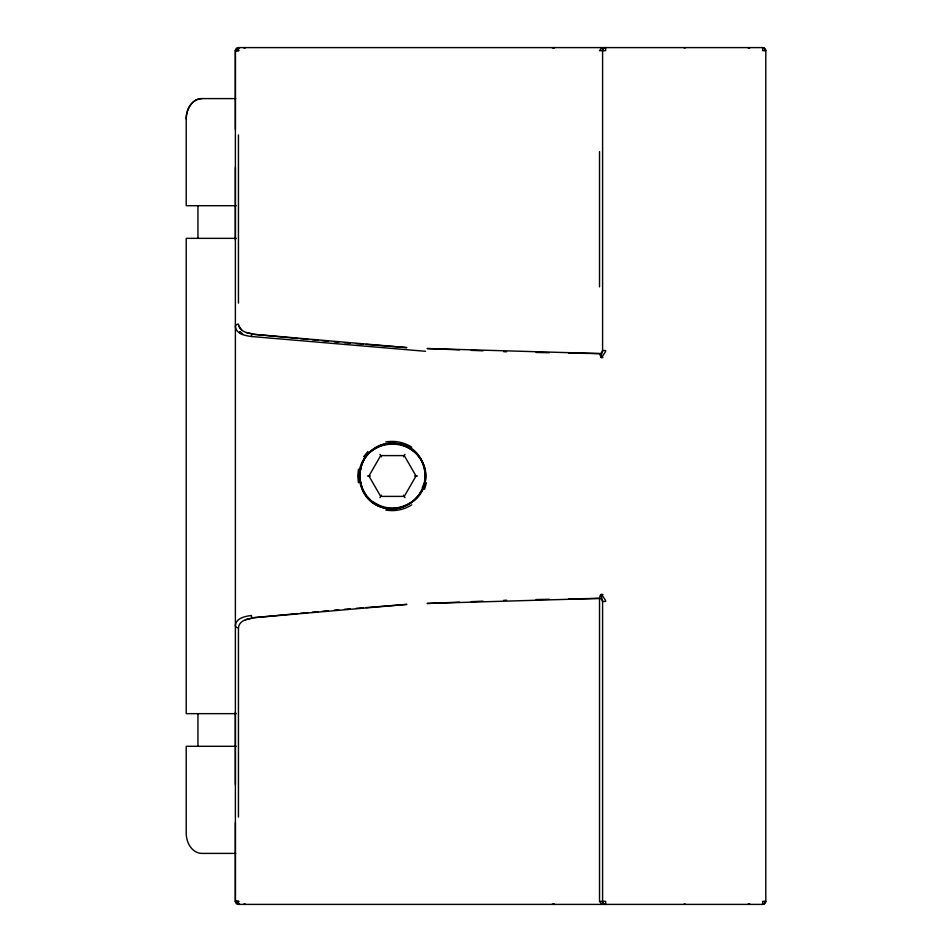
<?xml version="1.0" encoding="UTF-8"?>
<svg xmlns="http://www.w3.org/2000/svg" width="952" height="952" viewBox="0 0 952 952"><rect width="100%" height="100%" fill="white"/><g stroke="black" fill="none" stroke-linecap="round" stroke-linejoin="round"><path stroke-width="1.43" d="M235.382 129.234L235.382 50.658A3.058 3.058 0 0 1 238.452 47.6L762.731 47.6A3.058 3.058 0 0 1 765.789 50.658L765.789 901.342A3.058 3.058 0 0 1 762.731 904.4L238.452 904.4A3.058 3.058 0 0 1 235.382 901.342L235.382 50.658L238.452 50.634L238.452 47.6A3.058 1.702 -90 0 1 239.297 48.005M238.452 904.4L238.452 901.365L235.382 901.342L235.382 822.766M235.382 240.059L235.382 167.564M235.382 784.436L235.382 711.941M600.867 594.643L602.592 601.462L602.592 901.342L603.497 903.507L605.65 904.4L605.65 901.342L599.522 901.365L599.522 598.439L600.188 595.381L601.509 594.238L602.925 594.595L602.176 595.345L605.555 600.414L605.65 601.462L602.592 601.462M358.452 469.229L357.785 476L358.452 482.771M602.592 50.658L603.497 48.492L605.65 47.6L605.65 50.658L599.522 50.682L601.331 48.492L605.65 47.6A3.058 3.058 0 0 0 602.592 50.658L602.592 350.538L600.855 356.869L601.723 357.797L602.925 357.405L602.188 356.702L605.555 351.585L605.65 350.538L602.592 350.538M238.452 627.892C238.857 621.251 246.473 618.859 252.03 618.217A3.058 0.654 83.5 0 1 251.376 615.504C245.33 616.265 236.251 617.955 235.382 625.321A3.058 2.57 0 0 0 238.452 627.892L238.452 817.054M424.509 489.268L426.484 482.771M379.967 497.658L381.419 495.135M403.517 456.865L404.969 454.342M363.628 456.734L367.948 451.474M411.728 504.834C404.088 509.796 394.663 511.664 385.703 510.01M749.629 903.888L748.201 904.341L749.129 903.888M684.202 48.005L685.726 47.6M748.593 904.162L748.022 904.341L748.938 904.162M245.449 619.788L252.03 618.217M553.481 47.838L554.647 47.6L552.303 47.838M385.703 441.99C394.663 440.336 404.088 442.204 411.728 447.166M297.488 613.6L251.875 617.86L406.909 604.389L366.27 607.578M300.427 613.314L307.793 612.636M312.208 612.219L318.087 611.672M322.502 611.255L328.392 610.708M334.283 610.161L338.686 609.744M344.493 609.292L350.3 608.84M356.107 608.376L363.367 607.804M459.495 602.14L427.115 603.461L599.641 598.38L568.618 598.951M471.276 601.652L483.045 601.176M503.656 600.331L506.607 600.212M536.119 599.534L549.423 599.296M235.382 50.658L238.964 50.658M765.789 50.658L762.731 50.658L762.731 47.6A3.058 2.166 -90 0 1 764.896 50.658M236.203 205.703L186.211 205.703L186.211 119A20.408 15.637 90 0 1 201.848 98.603L235.727 98.603M236.203 238.345L186.211 238.345L186.211 713.655L236.203 713.655M367.46 476L370.364 476M414.572 476L417.476 476M236.203 746.297L186.211 746.297L186.211 833A20.408 15.637 -90 0 0 201.848 853.397L235.727 853.397M235.382 901.342L238.964 901.342M765.789 901.342L762.731 901.342L762.731 904.4A3.058 2.166 -90 0 0 764.896 901.342M536.107 352.466L549.399 352.704M568.606 353.049L599.641 353.62L601.081 357.559M459.483 349.86L427.115 348.539L599.522 353.561A3.058 3.058 0 0 0 602.592 350.503M471.252 350.348L483.033 350.824M503.632 351.669L506.571 351.788M344.505 342.708L350.312 343.16M356.119 343.624L363.367 344.196M366.27 344.422L406.909 347.611L251.875 334.14L297.488 338.412M251.376 336.496A3.058 0.654 -83.5 0 1 252.03 333.783C246.497 333.14 238.833 330.725 238.452 324.108A3.058 2.57 0 0 0 235.382 326.679C236.263 334.045 245.33 335.735 251.376 336.496L425.496 351.288M300.439 338.686L307.793 339.364M312.208 339.781L318.099 340.328M322.514 340.745L328.392 341.292M334.283 341.839L338.698 342.256M552.303 904.162L554.647 904.4L553.481 904.162M685.726 904.4L684.202 903.995M749.629 48.112L748.022 47.659L749.129 48.112M246.318 332.534L252.03 333.783M748.938 47.838L748.593 47.838M238.666 325.81L241.951 330.332M379.967 454.342L381.419 456.865M403.517 495.135L404.969 497.658M599.522 901.365L601.331 903.507L605.65 904.4A3.058 3.058 0 0 1 602.592 901.342M599.522 151.606L599.522 286.849M245.2 48.005L245.2 47.6A3.058 2.606 -90 0 0 243.89 48.005M245.2 903.995L245.2 904.4A3.058 2.606 -90 0 1 243.89 903.995M238.452 134.946L238.452 303.152M197.945 205.703L197.945 238.345M197.945 713.655L197.945 746.297M186.211 119A20.408 15.637 -90 0 1 201.848 98.603M239.297 903.995A3.058 1.702 -90 0 1 236.75 901.342M236.715 50.658A3.058 1.725 90 0 1 238.452 47.6M599.522 598.439A3.058 3.058 0 0 1 602.592 601.497M425.08 470.252C432.327 510.046 372.006 524.707 360.748 485.496C348.396 446.809 407.468 425.318 422.867 462.886C435.849 489.423 403.22 519.887 377.825 505.155C356.94 495.933 353.835 465.076 371.185 450.629C390.677 433.743 424.854 447.952 425.032 474.108C427.496 496.801 402.315 514.925 381.145 507.118C356.762 498.681 351.978 461.97 374.541 448.749C392.974 435.266 421.248 447.999 425.08 470.252M422.474 487.376L422.414 488.923L418.63 495.48L413.43 500.99L407.385 504.417A32.094 32.094 0 0 1 377.551 504.417L371.494 500.99L366.306 495.48L362.51 488.923L360.344 481.664L359.904 474.108C362.938 434.148 421.998 434.148 425.032 474.108L424.592 481.664L422.474 487.376M240.082 331.712L239.571 333.033L242.76 334.128L240.082 331.712M380.693 455.603L368.912 476L380.693 496.397L404.243 496.397L416.024 476L404.243 455.603L380.693 455.603"/></g></svg>
